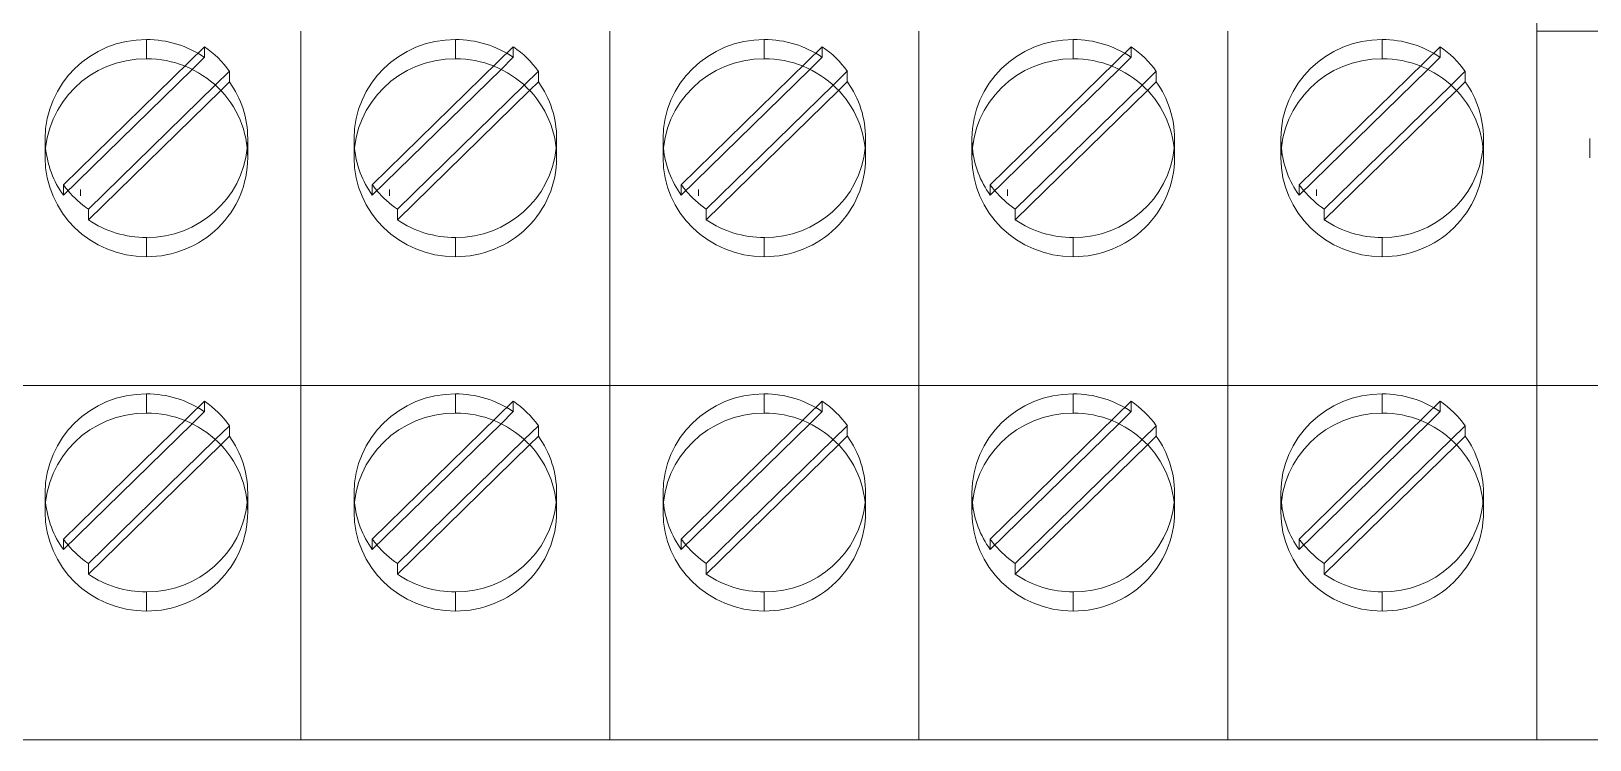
# Model space of a CAD drawing. Header units: millimetres. Extents: x 1359 to 3577, y 1336 to 3557.
# Drawn here: x 1936.94 to 1967.71, y 2516.67 to 2530.67 of the extents above; entities that cross this region are included whole.
import ezdxf

# ---------------------------------------------------------------- set-up
doc = ezdxf.new("R2010")
doc.units = ezdxf.units.MM
doc.layers.add('000-PI-Oprema', color=30, linetype='Continuous', lineweight=5)

msp = doc.modelspace()

# ---------------------------------------------------------------- linework, layer by layer
at = {"layer": '000-PI-Oprema', "color": 0, "linetype": 'ByBlock', "lineweight": 0}
for p, q in [((1966.665, 2530.672), (1966.665, 2535.672)), ((1966.665, 2530.672), (1966.665, 2535.672)), ((1942.265, 2530.127), (1942.265, 2530.672)), ((1942.265, 2530.127), (1942.265, 2530.672)), ((1942.265, 2530.127), (1942.265, 2530.672)), ((1942.265, 2530.127), (1942.265, 2530.672)), ((1948.365, 2530.127), (1948.365, 2530.672)), ((1948.365, 2530.127), (1948.365, 2530.672)), ((1948.365, 2530.127), (1948.365, 2530.672)), ((1948.365, 2530.127), (1948.365, 2530.672)), ((1954.465, 2530.127), (1954.465, 2530.672)), ((1954.465, 2530.127), (1954.465, 2530.672)), ((1954.465, 2530.127), (1954.465, 2530.672)), ((1954.465, 2530.127), (1954.465, 2530.672)), ((1960.565, 2530.127), (1960.565, 2530.672)), ((1960.565, 2530.127), (1960.565, 2530.672)), ((1960.565, 2530.127), (1960.565, 2530.672)), ((1960.565, 2530.127), (1960.565, 2530.672)), ((1966.665, 2530.127), (1966.665, 2530.672)), ((1966.665, 2530.127), (1966.665, 2530.672)), ((1966.665, 2530.127), (1966.665, 2530.672)), ((1966.665, 2530.672), (1966.665, 2530.672)), ((1972.765, 2530.672), (1966.665, 2530.672)), ((1966.665, 2530.127), (1966.665, 2530.672)), ((1966.665, 2530.672), (1966.665, 2530.672)), ((1937.575, 2527.639), (1940.359, 2530.362)), ((1939.215, 2530.507), (1939.215, 2530.127)), ((1940.359, 2530.362), (1940.359, 2530.155)), ((1943.675, 2527.639), (1946.459, 2530.362)), ((1945.315, 2530.507), (1945.315, 2530.127)), ((1946.459, 2530.362), (1946.459, 2530.155)), ((1949.775, 2527.639), (1952.559, 2530.362)), ((1951.415, 2530.507), (1951.415, 2530.127)), ((1952.559, 2530.362), (1952.559, 2530.155)), ((1955.875, 2527.639), (1958.659, 2530.362)), ((1957.515, 2530.507), (1957.515, 2530.127)), ((1958.659, 2530.362), (1958.659, 2530.155)), ((1961.975, 2527.639), (1964.759, 2530.362)), ((1963.615, 2530.507), (1963.615, 2530.127)), ((1964.759, 2530.362), (1964.759, 2530.155)), ((1940.117, 2529.917), (1940.359, 2530.155)), ((1942.265, 2523.672), (1942.265, 2530.127)), ((1942.265, 2523.672), (1942.265, 2530.127)), ((1942.265, 2523.672), (1942.265, 2530.127)), ((1942.265, 2523.672), (1942.265, 2530.127)), ((1946.217, 2529.917), (1946.459, 2530.155)), ((1948.365, 2523.672), (1948.365, 2530.127)), ((1948.365, 2523.672), (1948.365, 2530.127)), ((1948.365, 2523.672), (1948.365, 2530.127)), ((1948.365, 2523.672), (1948.365, 2530.127)), ((1952.317, 2529.917), (1952.559, 2530.155)), ((1954.465, 2523.672), (1954.465, 2530.127)), ((1954.465, 2523.672), (1954.465, 2530.127)), ((1954.465, 2523.672), (1954.465, 2530.127)), ((1954.465, 2523.672), (1954.465, 2530.127)), ((1958.417, 2529.917), (1958.659, 2530.155)), ((1960.565, 2523.672), (1960.565, 2530.127)), ((1960.565, 2523.672), (1960.565, 2530.127)), ((1960.565, 2523.672), (1960.565, 2530.127)), ((1960.565, 2523.672), (1960.565, 2530.127)), ((1964.517, 2529.917), (1964.759, 2530.155)), ((1966.665, 2523.672), (1966.665, 2530.127)), ((1966.665, 2523.672), (1966.665, 2530.127)), ((1966.665, 2523.672), (1966.665, 2530.127)), ((1966.665, 2523.672), (1966.665, 2530.127)), ((1937.575, 2527.431), (1940.117, 2529.917)), ((1940.854, 2529.878), (1940.575, 2529.605)), ((1940.854, 2529.878), (1940.854, 2529.67)), ((1943.675, 2527.431), (1946.217, 2529.917)), ((1946.954, 2529.878), (1946.675, 2529.605)), ((1946.954, 2529.878), (1946.954, 2529.67)), ((1949.775, 2527.431), (1952.317, 2529.917)), ((1953.054, 2529.878), (1952.775, 2529.605)), ((1953.054, 2529.878), (1953.054, 2529.67)), ((1955.875, 2527.431), (1958.417, 2529.917)), ((1959.154, 2529.878), (1958.875, 2529.605)), ((1959.154, 2529.878), (1959.154, 2529.67)), ((1961.975, 2527.431), (1964.517, 2529.917)), ((1965.254, 2529.878), (1964.975, 2529.605)), ((1965.254, 2529.878), (1965.254, 2529.67)), ((1940.575, 2529.605), (1938.07, 2527.154)), ((1940.681, 2529.501), (1938.07, 2526.946)), ((1940.854, 2529.67), (1940.681, 2529.501)), ((1946.675, 2529.605), (1944.17, 2527.154)), ((1946.781, 2529.501), (1944.17, 2526.946)), ((1946.954, 2529.67), (1946.781, 2529.501)), ((1952.775, 2529.605), (1950.27, 2527.154)), ((1952.881, 2529.501), (1950.27, 2526.946)), ((1953.054, 2529.67), (1952.881, 2529.501)), ((1958.875, 2529.605), (1956.37, 2527.154)), ((1958.981, 2529.501), (1956.37, 2526.946)), ((1959.154, 2529.67), (1958.981, 2529.501)), ((1964.975, 2529.605), (1962.47, 2527.154)), ((1965.081, 2529.501), (1962.47, 2526.946)), ((1965.254, 2529.67), (1965.081, 2529.501)), ((1937.215, 2528.171), (1937.215, 2528.55)), ((1941.215, 2528.171), (1941.215, 2528.55)), ((1943.315, 2528.171), (1943.315, 2528.55)), ((1947.315, 2528.171), (1947.315, 2528.55)), ((1949.415, 2528.171), (1949.415, 2528.55)), ((1953.415, 2528.171), (1953.415, 2528.55)), ((1955.515, 2528.171), (1955.515, 2528.55)), ((1959.515, 2528.171), (1959.515, 2528.55)), ((1961.615, 2528.171), (1961.615, 2528.55)), ((1965.615, 2528.171), (1965.615, 2528.55)), ((1967.715, 2528.171), (1967.715, 2528.55)), ((1937.575, 2527.639), (1937.575, 2527.431)), ((1943.675, 2527.639), (1943.675, 2527.431)), ((1949.775, 2527.639), (1949.775, 2527.431)), ((1955.875, 2527.639), (1955.875, 2527.431)), ((1961.975, 2527.639), (1961.975, 2527.431)), ((1937.915, 2527.418), (1937.915, 2527.545)), ((1944.015, 2527.418), (1944.015, 2527.545)), ((1950.115, 2527.418), (1950.115, 2527.545)), ((1956.215, 2527.418), (1956.215, 2527.545)), ((1962.315, 2527.418), (1962.315, 2527.545)), ((1938.07, 2527.154), (1938.07, 2526.946)), ((1944.17, 2527.154), (1944.17, 2526.946)), ((1950.27, 2527.154), (1950.27, 2526.946)), ((1956.37, 2527.154), (1956.37, 2526.946)), ((1962.47, 2527.154), (1962.47, 2526.946)), ((1939.215, 2526.594), (1939.215, 2526.215)), ((1945.315, 2526.594), (1945.315, 2526.215)), ((1951.415, 2526.594), (1951.415, 2526.215)), ((1957.515, 2526.594), (1957.515, 2526.215)), ((1963.615, 2526.594), (1963.615, 2526.215)), ((1942.265, 2523.672), (1942.265, 2525.687)), ((1942.265, 2523.672), (1942.265, 2525.687)), ((1948.365, 2523.672), (1948.365, 2525.687)), ((1948.365, 2523.672), (1948.365, 2525.687)), ((1954.465, 2523.672), (1954.465, 2525.687)), ((1954.465, 2523.672), (1954.465, 2525.687)), ((1960.565, 2523.672), (1960.565, 2525.687)), ((1960.565, 2523.672), (1960.565, 2525.687)), ((1966.665, 2523.672), (1966.665, 2525.687)), ((1966.665, 2523.672), (1966.665, 2525.687)), ((1942.265, 2523.672), (1936.165, 2523.672)), ((1942.265, 2523.672), (1942.265, 2523.672)), ((1942.265, 2523.127), (1942.265, 2523.672)), ((1942.265, 2523.672), (1942.265, 2523.672)), ((1942.265, 2523.127), (1942.265, 2523.672)), ((1942.265, 2523.127), (1942.265, 2523.672)), ((1942.265, 2523.672), (1942.265, 2523.672)), ((1948.365, 2523.672), (1942.265, 2523.672)), ((1942.265, 2523.127), (1942.265, 2523.672)), ((1942.265, 2523.672), (1942.265, 2523.672)), ((1948.365, 2523.672), (1948.365, 2523.672)), ((1948.365, 2523.127), (1948.365, 2523.672)), ((1948.365, 2523.672), (1948.365, 2523.672)), ((1948.365, 2523.127), (1948.365, 2523.672)), ((1948.365, 2523.127), (1948.365, 2523.672)), ((1948.365, 2523.672), (1948.365, 2523.672)), ((1954.465, 2523.672), (1948.365, 2523.672)), ((1948.365, 2523.127), (1948.365, 2523.672)), ((1948.365, 2523.672), (1948.365, 2523.672)), ((1954.465, 2523.672), (1954.465, 2523.672)), ((1954.465, 2523.127), (1954.465, 2523.672)), ((1954.465, 2523.672), (1954.465, 2523.672)), ((1954.465, 2523.127), (1954.465, 2523.672)), ((1954.465, 2523.127), (1954.465, 2523.672)), ((1954.465, 2523.672), (1954.465, 2523.672)), ((1960.565, 2523.672), (1954.465, 2523.672)), ((1954.465, 2523.127), (1954.465, 2523.672)), ((1954.465, 2523.672), (1954.465, 2523.672)), ((1960.565, 2523.672), (1960.565, 2523.672)), ((1960.565, 2523.127), (1960.565, 2523.672)), ((1960.565, 2523.672), (1960.565, 2523.672)), ((1960.565, 2523.127), (1960.565, 2523.672)), ((1960.565, 2523.127), (1960.565, 2523.672)), ((1960.565, 2523.672), (1960.565, 2523.672)), ((1966.665, 2523.672), (1960.565, 2523.672)), ((1960.565, 2523.127), (1960.565, 2523.672)), ((1960.565, 2523.672), (1960.565, 2523.672)), ((1966.665, 2523.672), (1966.665, 2523.672)), ((1966.665, 2523.127), (1966.665, 2523.672)), ((1966.665, 2523.672), (1966.665, 2523.672)), ((1966.665, 2523.127), (1966.665, 2523.672)), ((1966.665, 2523.127), (1966.665, 2523.672)), ((1966.665, 2523.672), (1966.665, 2523.672)), ((1972.765, 2523.672), (1966.665, 2523.672)), ((1966.665, 2523.127), (1966.665, 2523.672)), ((1966.665, 2523.672), (1966.665, 2523.672)), ((1937.575, 2520.639), (1940.359, 2523.362)), ((1939.215, 2523.127), (1939.215, 2523.507)), ((1940.359, 2523.155), (1940.359, 2523.362)), ((1943.675, 2520.639), (1946.459, 2523.362)), ((1945.315, 2523.127), (1945.315, 2523.507)), ((1946.459, 2523.155), (1946.459, 2523.362)), ((1949.775, 2520.639), (1952.559, 2523.362)), ((1951.415, 2523.127), (1951.415, 2523.507)), ((1952.559, 2523.155), (1952.559, 2523.362)), ((1955.875, 2520.639), (1958.659, 2523.362)), ((1957.515, 2523.127), (1957.515, 2523.507)), ((1958.659, 2523.155), (1958.659, 2523.362)), ((1961.975, 2520.639), (1964.759, 2523.362)), ((1963.615, 2523.127), (1963.615, 2523.507)), ((1964.759, 2523.155), (1964.759, 2523.362)), ((1940.359, 2523.155), (1940.117, 2522.917)), ((1942.265, 2516.672), (1942.265, 2523.127)), ((1942.265, 2516.672), (1942.265, 2523.127)), ((1942.265, 2516.672), (1942.265, 2523.127)), ((1942.265, 2516.672), (1942.265, 2523.127)), ((1946.459, 2523.155), (1946.217, 2522.917)), ((1948.365, 2516.672), (1948.365, 2523.127)), ((1948.365, 2516.672), (1948.365, 2523.127)), ((1948.365, 2516.672), (1948.365, 2523.127)), ((1948.365, 2516.672), (1948.365, 2523.127)), ((1952.559, 2523.155), (1952.317, 2522.917)), ((1954.465, 2516.672), (1954.465, 2523.127)), ((1954.465, 2516.672), (1954.465, 2523.127)), ((1954.465, 2516.672), (1954.465, 2523.127)), ((1954.465, 2516.672), (1954.465, 2523.127)), ((1958.659, 2523.155), (1958.417, 2522.917)), ((1960.565, 2516.672), (1960.565, 2523.127)), ((1960.565, 2516.672), (1960.565, 2523.127)), ((1960.565, 2516.672), (1960.565, 2523.127)), ((1960.565, 2516.672), (1960.565, 2523.127)), ((1964.759, 2523.155), (1964.517, 2522.917)), ((1966.665, 2516.672), (1966.665, 2523.127)), ((1966.665, 2516.672), (1966.665, 2523.127)), ((1966.665, 2516.672), (1966.665, 2523.127)), ((1966.665, 2516.672), (1966.665, 2523.127)), ((1940.117, 2522.917), (1937.575, 2520.431)), ((1940.854, 2522.878), (1940.575, 2522.605)), ((1940.681, 2522.501), (1940.854, 2522.67)), ((1940.854, 2522.67), (1940.854, 2522.878)), ((1946.217, 2522.917), (1943.675, 2520.431)), ((1946.954, 2522.878), (1946.675, 2522.605)), ((1946.781, 2522.501), (1946.954, 2522.67)), ((1946.954, 2522.67), (1946.954, 2522.878)), ((1952.317, 2522.917), (1949.775, 2520.431)), ((1953.054, 2522.878), (1952.775, 2522.605)), ((1952.881, 2522.501), (1953.054, 2522.67)), ((1953.054, 2522.67), (1953.054, 2522.878)), ((1958.417, 2522.917), (1955.875, 2520.431)), ((1959.154, 2522.878), (1958.875, 2522.605)), ((1958.981, 2522.501), (1959.154, 2522.67)), ((1959.154, 2522.67), (1959.154, 2522.878)), ((1964.517, 2522.917), (1961.975, 2520.431)), ((1965.254, 2522.878), (1964.975, 2522.605)), ((1965.081, 2522.501), (1965.254, 2522.67)), ((1965.254, 2522.67), (1965.254, 2522.878)), ((1940.575, 2522.605), (1938.07, 2520.154)), ((1938.07, 2519.946), (1940.681, 2522.501)), ((1946.675, 2522.605), (1944.17, 2520.154)), ((1944.17, 2519.946), (1946.781, 2522.501)), ((1952.775, 2522.605), (1950.27, 2520.154)), ((1950.27, 2519.946), (1952.881, 2522.501)), ((1958.875, 2522.605), (1956.37, 2520.154)), ((1956.37, 2519.946), (1958.981, 2522.501)), ((1964.975, 2522.605), (1962.47, 2520.154)), ((1962.47, 2519.946), (1965.081, 2522.501)), ((1937.215, 2521.55), (1937.215, 2521.171)), ((1941.215, 2521.55), (1941.215, 2521.171)), ((1943.315, 2521.55), (1943.315, 2521.171)), ((1947.315, 2521.55), (1947.315, 2521.171)), ((1949.415, 2521.55), (1949.415, 2521.171)), ((1953.415, 2521.55), (1953.415, 2521.171)), ((1955.515, 2521.55), (1955.515, 2521.171)), ((1959.515, 2521.55), (1959.515, 2521.171)), ((1961.615, 2521.55), (1961.615, 2521.171)), ((1965.615, 2521.55), (1965.615, 2521.171)), ((1937.575, 2520.431), (1937.575, 2520.639)), ((1943.675, 2520.431), (1943.675, 2520.639)), ((1949.775, 2520.431), (1949.775, 2520.639)), ((1955.875, 2520.431), (1955.875, 2520.639)), ((1961.975, 2520.431), (1961.975, 2520.639)), ((1938.07, 2519.946), (1938.07, 2520.154)), ((1944.17, 2519.946), (1944.17, 2520.154)), ((1950.27, 2519.946), (1950.27, 2520.154)), ((1956.37, 2519.946), (1956.37, 2520.154)), ((1962.47, 2519.946), (1962.47, 2520.154)), ((1939.215, 2519.215), (1939.215, 2519.594)), ((1945.315, 2519.215), (1945.315, 2519.594)), ((1951.415, 2519.215), (1951.415, 2519.594)), ((1957.515, 2519.215), (1957.515, 2519.594)), ((1963.615, 2519.215), (1963.615, 2519.594)), ((1942.265, 2516.672), (1936.165, 2516.672)), ((1942.265, 2516.672), (1936.165, 2516.672)), ((1942.265, 2516.672), (1942.265, 2516.672)), ((1942.265, 2516.672), (1942.265, 2516.672)), ((1942.265, 2516.672), (1942.265, 2516.672)), ((1942.265, 2516.672), (1942.265, 2516.672)), ((1942.265, 2516.672), (1942.265, 2516.672)), ((1942.265, 2516.672), (1942.265, 2516.672)), ((1948.365, 2516.672), (1942.265, 2516.672)), ((1942.265, 2516.672), (1942.265, 2516.672)), ((1942.265, 2516.672), (1942.265, 2516.672)), ((1948.365, 2516.672), (1942.265, 2516.672)), ((1948.365, 2516.672), (1948.365, 2516.672)), ((1948.365, 2516.672), (1948.365, 2516.672)), ((1948.365, 2516.672), (1948.365, 2516.672)), ((1948.365, 2516.672), (1948.365, 2516.672)), ((1948.365, 2516.672), (1948.365, 2516.672)), ((1948.365, 2516.672), (1948.365, 2516.672)), ((1954.465, 2516.672), (1948.365, 2516.672)), ((1948.365, 2516.672), (1948.365, 2516.672)), ((1948.365, 2516.672), (1948.365, 2516.672)), ((1954.465, 2516.672), (1948.365, 2516.672)), ((1954.465, 2516.672), (1954.465, 2516.672)), ((1954.465, 2516.672), (1954.465, 2516.672)), ((1954.465, 2516.672), (1954.465, 2516.672)), ((1954.465, 2516.672), (1954.465, 2516.672)), ((1954.465, 2516.672), (1954.465, 2516.672)), ((1954.465, 2516.672), (1954.465, 2516.672)), ((1960.565, 2516.672), (1954.465, 2516.672)), ((1954.465, 2516.672), (1954.465, 2516.672)), ((1954.465, 2516.672), (1954.465, 2516.672)), ((1960.565, 2516.672), (1954.465, 2516.672)), ((1960.565, 2516.672), (1960.565, 2516.672)), ((1960.565, 2516.672), (1960.565, 2516.672)), ((1960.565, 2516.672), (1960.565, 2516.672)), ((1960.565, 2516.672), (1960.565, 2516.672)), ((1960.565, 2516.672), (1960.565, 2516.672)), ((1960.565, 2516.672), (1960.565, 2516.672)), ((1966.665, 2516.672), (1960.565, 2516.672)), ((1960.565, 2516.672), (1960.565, 2516.672)), ((1960.565, 2516.672), (1960.565, 2516.672)), ((1966.665, 2516.672), (1960.565, 2516.672)), ((1966.665, 2516.672), (1966.665, 2516.672)), ((1966.665, 2516.672), (1966.665, 2516.672)), ((1966.665, 2516.672), (1966.665, 2516.672)), ((1966.665, 2516.672), (1966.665, 2516.672)), ((1966.665, 2516.672), (1966.665, 2516.672)), ((1966.665, 2516.672), (1966.665, 2516.672)), ((1972.765, 2516.672), (1966.665, 2516.672)), ((1966.665, 2516.672), (1966.665, 2516.672)), ((1966.665, 2516.672), (1966.665, 2516.672)), ((1972.765, 2516.672), (1966.665, 2516.672))]:
    msp.add_line(p, q, dxfattribs=at)
for centre, start_param, end_param in [((1939.215, 2528.55), -1.570796, 0), ((1939.215, 2528.55), -2.180289, -1.570796), ((1939.215, 2528.758), -2.5321, -2.180289), ((1945.315, 2528.55), -1.570796, 0), ((1945.315, 2528.55), -2.180289, -1.570796), ((1945.315, 2528.758), -2.5321, -2.180289), ((1951.415, 2528.55), -1.570796, 0), ((1951.415, 2528.55), -2.180289, -1.570796), ((1951.415, 2528.758), -2.5321, -2.180289), ((1957.515, 2528.55), -1.570796, 0), ((1957.515, 2528.55), -2.180289, -1.570796), ((1957.515, 2528.758), -2.5321, -2.180289), ((1963.615, 2528.55), -1.570796, 0), ((1963.615, 2528.55), -2.180289, -1.570796), ((1963.615, 2528.758), -2.5321, -2.180289), ((1939.215, 2528.171), -1.570796, 0), ((1939.215, 2528.171), -3.141593, -1.570796), ((1945.315, 2528.171), -1.570796, 0), ((1945.315, 2528.171), -3.141593, -1.570796), ((1951.415, 2528.171), -1.570796, 0), ((1951.415, 2528.171), -3.141593, -1.570796), ((1957.515, 2528.171), -1.570796, 0), ((1957.515, 2528.171), -3.141593, -1.570796), ((1963.615, 2528.171), -1.570796, 0), ((1963.615, 2528.171), -3.141593, -1.570796), ((1939.215, 2528.55), 3.141593, 3.751085), ((1945.315, 2528.55), 3.141593, 3.751085), ((1951.415, 2528.55), 3.141593, 3.751085), ((1957.515, 2528.55), 3.141593, 3.751085), ((1963.615, 2528.55), 3.141593, 3.751085), ((1939.215, 2528.55), 0, 0.097132), ((1939.215, 2528.55), 3.044461, 3.141593), ((1945.315, 2528.55), 0, 0.097132), ((1945.315, 2528.55), 3.044461, 3.141593), ((1951.415, 2528.55), 0, 0.097132), ((1951.415, 2528.55), 3.044461, 3.141593), ((1957.515, 2528.55), 0, 0.097132), ((1957.515, 2528.55), 3.044461, 3.141593), ((1963.615, 2528.55), 0, 0.097132), ((1963.615, 2528.55), 3.044461, 3.141593), ((1939.215, 2528.171), 0, 1.570796), ((1939.215, 2528.55), 0.097132, 0.609492), ((1939.215, 2528.55), 1.570796, 3.044461), ((1939.215, 2528.171), 1.570796, 3.141593), ((1945.315, 2528.171), 0, 1.570796), ((1945.315, 2528.55), 0.097132, 0.609492), ((1945.315, 2528.55), 1.570796, 3.044461), ((1945.315, 2528.171), 1.570796, 3.141593), ((1951.415, 2528.171), 0, 1.570796), ((1951.415, 2528.55), 0.097132, 0.609492), ((1951.415, 2528.55), 1.570796, 3.044461), ((1951.415, 2528.171), 1.570796, 3.141593), ((1957.515, 2528.171), 0, 1.570796), ((1957.515, 2528.55), 0.097132, 0.609492), ((1957.515, 2528.55), 1.570796, 3.044461), ((1957.515, 2528.171), 1.570796, 3.141593), ((1963.615, 2528.171), 0, 1.570796), ((1963.615, 2528.55), 0.097132, 0.609492), ((1963.615, 2528.55), 1.570796, 3.044461), ((1963.615, 2528.171), 1.570796, 3.141593), ((1939.215, 2528.758), 0.609492, 0.685382), ((1945.315, 2528.758), 0.609492, 0.685382), ((1951.415, 2528.758), 0.609492, 0.685382), ((1957.515, 2528.758), 0.609492, 0.685382), ((1963.615, 2528.758), 0.609492, 0.685382), ((1939.215, 2528.758), 0.685382, 0.961304), ((1945.315, 2528.758), 0.685382, 0.961304), ((1951.415, 2528.758), 0.685382, 0.961304), ((1957.515, 2528.758), 0.685382, 0.961304), ((1963.615, 2528.758), 0.685382, 0.961304), ((1939.215, 2528.55), 0.961304, 1.570796), ((1945.315, 2528.55), 0.961304, 1.570796), ((1951.415, 2528.55), 0.961304, 1.570796), ((1957.515, 2528.55), 0.961304, 1.570796), ((1963.615, 2528.55), 0.961304, 1.570796), ((1939.215, 2521.55), -1.570796, 0), ((1939.215, 2521.55), -2.180289, -1.570796), ((1939.215, 2521.758), -2.5321, -2.180289), ((1945.315, 2521.55), -1.570796, 0), ((1945.315, 2521.55), -2.180289, -1.570796), ((1945.315, 2521.758), -2.5321, -2.180289), ((1951.415, 2521.55), -1.570796, 0), ((1951.415, 2521.55), -2.180289, -1.570796), ((1951.415, 2521.758), -2.5321, -2.180289), ((1957.515, 2521.55), -1.570796, 0), ((1957.515, 2521.55), -2.180289, -1.570796), ((1957.515, 2521.758), -2.5321, -2.180289), ((1963.615, 2521.55), -1.570796, 0), ((1963.615, 2521.55), -2.180289, -1.570796), ((1963.615, 2521.758), -2.5321, -2.180289), ((1939.215, 2521.171), -1.570796, 0), ((1939.215, 2521.171), -3.141593, -1.570796), ((1945.315, 2521.171), -1.570796, 0), ((1945.315, 2521.171), -3.141593, -1.570796), ((1951.415, 2521.171), -1.570796, 0), ((1951.415, 2521.171), -3.141593, -1.570796), ((1957.515, 2521.171), -1.570796, 0), ((1957.515, 2521.171), -3.141593, -1.570796), ((1963.615, 2521.171), -1.570796, 0), ((1963.615, 2521.171), -3.141593, -1.570796), ((1939.215, 2521.55), -3.141593, -2.5321), ((1945.315, 2521.55), -3.141593, -2.5321), ((1951.415, 2521.55), -3.141593, -2.5321), ((1957.515, 2521.55), -3.141593, -2.5321), ((1963.615, 2521.55), -3.141593, -2.5321), ((1939.215, 2521.55), 0, 0.097132), ((1939.215, 2521.55), 3.044461, 3.141593), ((1945.315, 2521.55), 0, 0.097132), ((1945.315, 2521.55), 3.044461, 3.141593), ((1951.415, 2521.55), 0, 0.097132), ((1951.415, 2521.55), 3.044461, 3.141593), ((1957.515, 2521.55), 0, 0.097132), ((1957.515, 2521.55), 3.044461, 3.141593), ((1963.615, 2521.55), 0, 0.097132), ((1963.615, 2521.55), 3.044461, 3.141593), ((1939.215, 2521.171), 0, 1.570796), ((1939.215, 2521.55), 0.097132, 0.609492), ((1939.215, 2521.55), 1.570796, 3.044461), ((1939.215, 2521.171), 1.570796, 3.141593), ((1945.315, 2521.171), 0, 1.570796), ((1945.315, 2521.55), 0.097132, 0.609492), ((1945.315, 2521.55), 1.570796, 3.044461), ((1945.315, 2521.171), 1.570796, 3.141593), ((1951.415, 2521.171), 0, 1.570796), ((1951.415, 2521.55), 0.097132, 0.609492), ((1951.415, 2521.55), 1.570796, 3.044461), ((1951.415, 2521.171), 1.570796, 3.141593), ((1957.515, 2521.171), 0, 1.570796), ((1957.515, 2521.55), 0.097132, 0.609492), ((1957.515, 2521.55), 1.570796, 3.044461), ((1957.515, 2521.171), 1.570796, 3.141593), ((1963.615, 2521.171), 0, 1.570796), ((1963.615, 2521.55), 0.097132, 0.609492), ((1963.615, 2521.55), 1.570796, 3.044461), ((1963.615, 2521.171), 1.570796, 3.141593), ((1939.215, 2521.758), 0.609492, 0.685382), ((1939.215, 2521.758), 0.685382, 0.961304), ((1945.315, 2521.758), 0.609492, 0.685382), ((1945.315, 2521.758), 0.685382, 0.961304), ((1951.415, 2521.758), 0.609492, 0.685382), ((1951.415, 2521.758), 0.685382, 0.961304), ((1957.515, 2521.758), 0.609492, 0.685382), ((1957.515, 2521.758), 0.685382, 0.961304), ((1963.615, 2521.758), 0.609492, 0.685382), ((1963.615, 2521.758), 0.685382, 0.961304), ((1939.215, 2521.55), 0.961304, 1.570796), ((1945.315, 2521.55), 0.961304, 1.570796), ((1951.415, 2521.55), 0.961304, 1.570796), ((1957.515, 2521.55), 0.961304, 1.570796), ((1963.615, 2521.55), 0.961304, 1.570796)]:
    msp.add_ellipse(centre, major_axis=(-2, 0), ratio=0.978148, start_param=start_param, end_param=end_param, dxfattribs=at)

doc.saveas('drawing.dxf')
